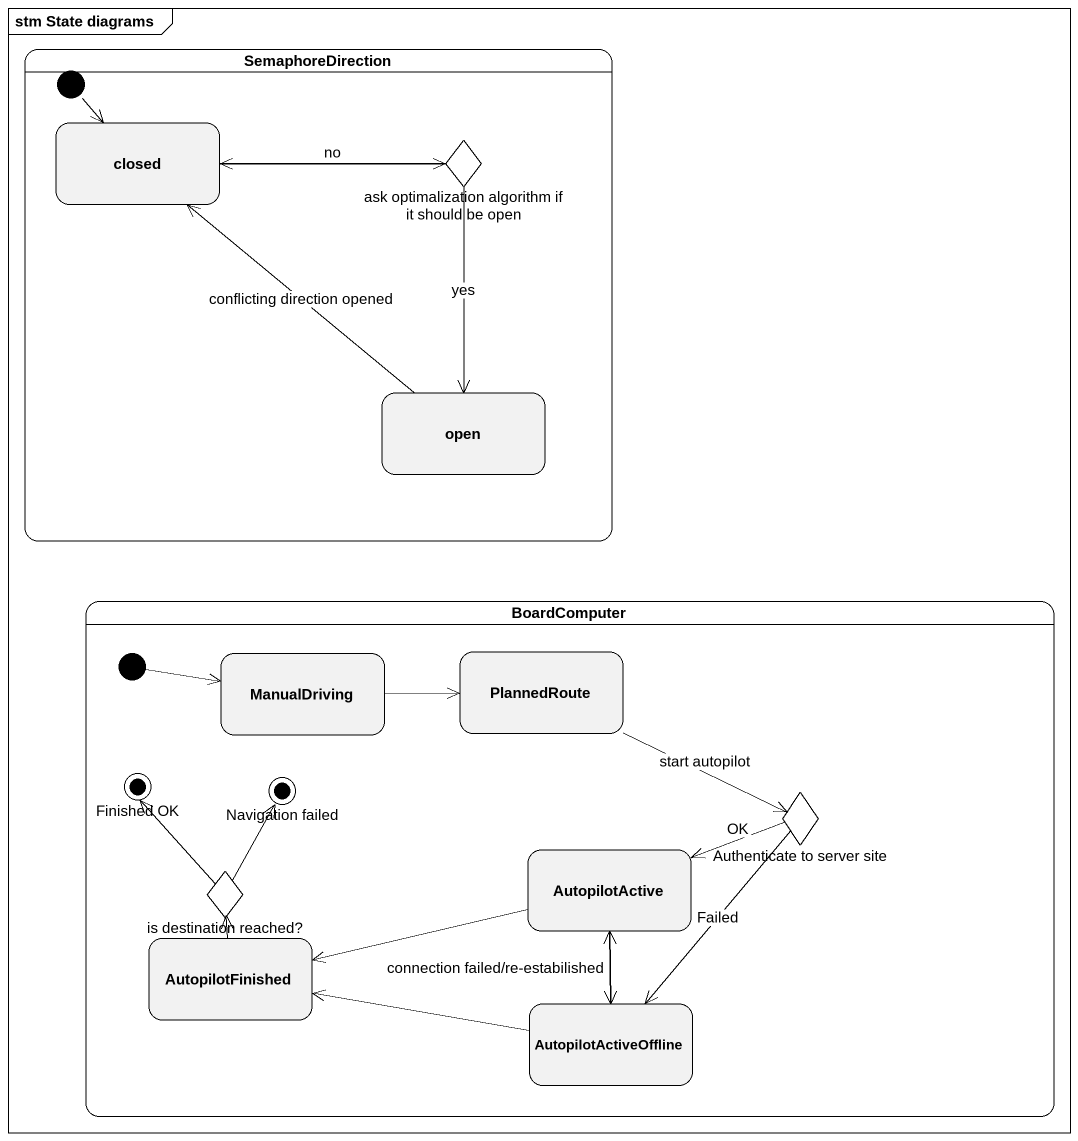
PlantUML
@startuml
mainframe stm State diagrams
hide empty description
state SemaphoreDirection {
  state closed
  state "ask optimalization algorithm if it should be open" as ask_optimalization <<choice>>
  state open
  [*] --> closed
}
state BoardComputer {
  state ManualDriving
  state PlannedRoute
  state "Finished OK" as Finished_OK <<end>>
  state "Navigation failed" as Navigation_failed <<end>>
  state "Authenticate to server site" as Authenticate_to_server_site <<choice>>
  state "is destination reached?" as is_destination_reached <<choice>>
  state AutopilotActive
  state AutopilotFinished
  state AutopilotActiveOffline
  [*] -right-> ManualDriving
}
closed -right-> ask_optimalization
ask_optimalization -left-> closed : no
ask_optimalization --> open : yes
open -up-> closed : conflicting direction opened
ManualDriving -right-> PlannedRoute
PlannedRoute -right-> Authenticate_to_server_site : start autopilot
Authenticate_to_server_site -left-> AutopilotActive : OK
Authenticate_to_server_site --> AutopilotActiveOffline : Failed
is_destination_reached -up-> Finished_OK
is_destination_reached -up-> Navigation_failed
AutopilotActive -left-> AutopilotFinished
AutopilotActive --> AutopilotActiveOffline
AutopilotFinished -up-> is_destination_reached
AutopilotActiveOffline -up-> AutopilotActive : connection failed/re-estabilished
AutopilotActiveOffline -left-> AutopilotFinished
@enduml
